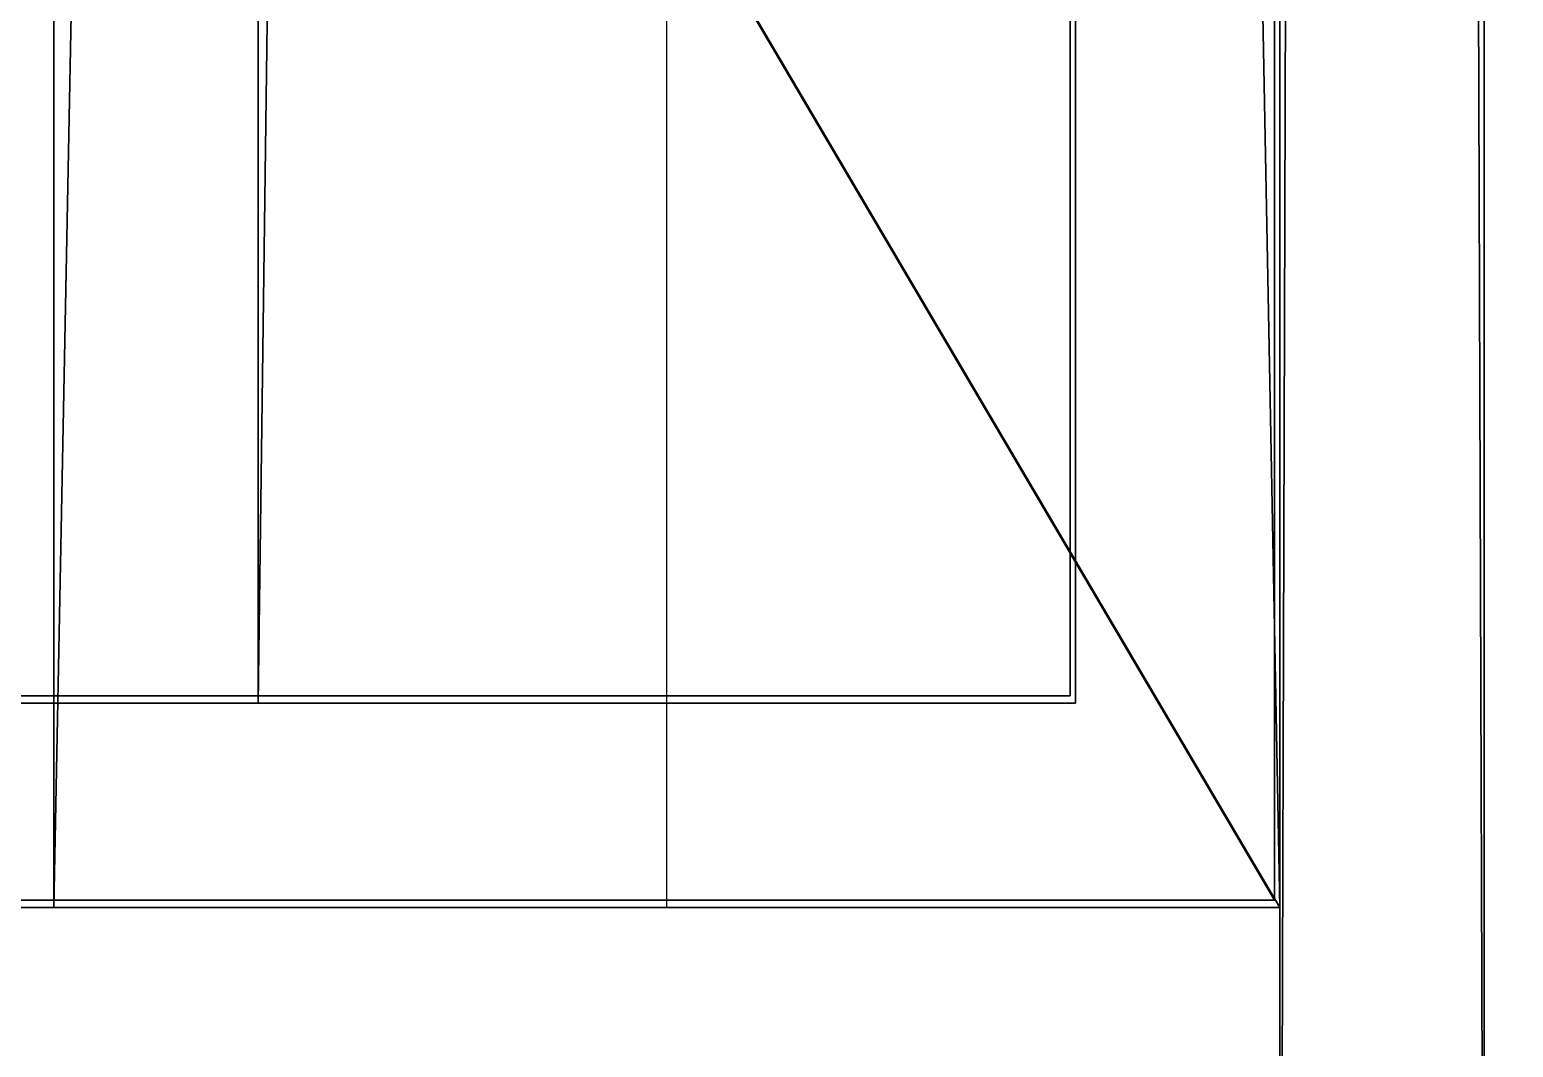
# Model space of a CAD drawing. Extents: x -93 to 34039, y -1114 to 8560.
# Drawn here: x 531.64 to 553.43, y 1956.05 to 1970.99 of the extents above; entities that cross this region are included whole.
import ezdxf

# ---------------------------------------------------------------- set-up
doc = ezdxf.new("R2010")
doc.units = 0
doc.layers.get('0').update_dxf_attribs({"color": 13, "linetype": 'CONTINUOUS'})
for name, color, linetype in [('____03_3____', 251, 'CONTINUOUS'), ('____03_3_____', 56, 'CONTINUOUS'), ('_____18________3____', 40, 'CONTINUOUS'), ('_____18________3_____', 44, 'CONTINUOUS'), ('_SYSTEM__CT_MODE', 252, 'CONTINUOUS'), ('_SYSTEM__RG_COLOR', 36, 'CONTINUOUS'), ('_SYSTEM__SKALER', 134, 'CONTINUOUS'), ('TEMP', 36, 'CONTINUOUS')]:
    doc.layers.add(name, color=color, linetype=linetype)

# ---------------------------------------------------------------- blocks, each defined once
blk = doc.blocks.new('TELO_95')
mesh = blk.add_polyface()
corners = [(568, 970), (0, 0), (0, 970), (568, 0)]
mesh.append_faces([[corners[k] for k in face] for face in [(0, 1, 2), (1, 0, 3)]], dxfattribs={"vtx0": -1})
mesh = blk.add_polyface()
corners = [(568, 0, 18), (0, 970, 18), (0, 0, 18), (568, 970, 18)]
mesh.append_faces([[corners[k] for k in face] for face in [(0, 1, 2), (1, 0, 3)]], dxfattribs={"vtx0": -1})
blk = doc.blocks.new('RAM_PANEL_95')
blk.add_blockref('TELO_95', (0, 0))
blk = doc.blocks.new('PANEL_G_34')
blk.add_blockref('RAM_PANEL_95', (0, 0))
blk = doc.blocks.new('RAM_PANEL_1')
at = {"layer": '_SYSTEM__RG_COLOR', "yscale": 2.25909090909091}
blk.add_blockref('PANEL_G_34', (8, 3, 3), dxfattribs=at)
blk = doc.blocks.new('PANEL_V')
blk.add_blockref('RAM_PANEL_1', (0, 0))
blk = doc.blocks.new('RAM_PANEL_7')
at = {"layer": '_SYSTEM__RG_COLOR', "yscale": 2.25909090909091}
blk.add_blockref('PANEL_G_34', (8, 3, 3), dxfattribs=at)
blk = doc.blocks.new('PANEL_V_1')
blk.add_blockref('RAM_PANEL_7', (0, 0))
blk = doc.blocks.new('RAM_PANEL_2')
at = {"layer": '_SYSTEM__RG_COLOR', "yscale": 2.25909090909091}
blk.add_blockref('PANEL_G_34', (8, 3, 3), dxfattribs=at)
blk = doc.blocks.new('PANEL_V_2')
blk.add_blockref('RAM_PANEL_2', (0, 0))
blk = doc.blocks.new('RAM_PANEL_3')
at = {"layer": '_SYSTEM__RG_COLOR', "yscale": 2.25909090909091}
blk.add_blockref('PANEL_G_34', (8, 3, 3), dxfattribs=at)
blk = doc.blocks.new('PANEL_V_3')
blk.add_blockref('RAM_PANEL_3', (0, 0))
blk = doc.blocks.new('V_MAR')
for p, q in [((294, 8), (0, 8)), ((0, 8), (0, -8)), ((294, -8), (294, 8)), ((294, -8), (0, -8))]:
    blk.add_line(p, q)
mesh = blk.add_polyface()
corners = [(294, -8), (0, 8), (0, -8), (294, 8)]
mesh.append_faces([[corners[k] for k in face] for face in [(0, 1, 2), (1, 0, 3)]], dxfattribs={"vtx0": -1})
blk = doc.blocks.new('N_MAR')
for p, q in [((0, 8), (294, 8)), ((0, -8), (0, 8)), ((294, 8), (294, -8)), ((0, -8), (294, -8))]:
    blk.add_line(p, q)
mesh = blk.add_polyface()
corners = [(294, 8), (0, -8), (0, 8), (294, -8)]
mesh.append_faces([[corners[k] for k in face] for face in [(0, 1, 2), (1, 0, 3)]], dxfattribs={"vtx0": -1})
blk = doc.blocks.new('_1')
at = {"color": 250}
for p, q in [((5, 0, 5), (7.003, 0, 5)), ((5, 0, -5), (5, 0, 5)), ((7.003, 0, -5), (5, 0, -5)), ((7.003, 0, 1.154), (20.152, 0, 1.154)), ((7.003, 0, 5), (7.003, 0, 1.154)), ((24.684, 0, -1.228), (7.003, 0, -1.228)), ((7.003, 0, -1.228), (7.003, 0, -5)), ((20.152, 0, 1.154), (20.152, 0, 5)), ((20.152, 0, 5), (21.943, 0, 5)), ((23.915, 0, 0.814), (24.684, 0, 0.695)), ((24.684, 0, 0.695), (24.684, 0, -1.228))]:
    blk.add_line(p, q, dxfattribs=at)
blk.add_polyline3d([(21.943, 0, 5), (22.082, 0, 3.325), (22.484, 0, 1.973), (23.32, 0, 1.073), (23.915, 0, 0.814)], dxfattribs=at)
blk = doc.blocks.new('MARKER_TEKSTUR_F')
for p, q in [((300, 16, 600), (0, 16, 600)), ((0, 16, 600), (0, 16)), ((0, 16), (300, 16)), ((100, 16, 80), (100, 16, 520)), ((200, 16, 80), (200, 16, 520)), ((300, 16), (300, 16, 600)), ((0, 0), (300, 0)), ((0, 0, 600), (0, 0)), ((300, 0, 600), (0, 0, 600)), ((100, 0, 80), (100, 0, 520)), ((200, 0, 80), (200, 0, 520)), ((300, 0), (300, 0, 600))]:
    blk.add_line(p, q)
blk = doc.blocks.new('RAMKA_PANEL_F_30')
at = {"layer": '_SYSTEM__CT_MODE', "xscale": 3.22, "yscale": 0.1875, "zscale": 1.376666666666666}
blk.add_blockref('MARKER_TEKSTUR_F', (0, 0), dxfattribs=at)
at = {"layer": '_SYSTEM__CT_MODE', "xscale": 1.016064487580898}
blk.add_blockref('_1', (0, 0, 413), dxfattribs=at)
at = {"layer": '_SYSTEM__RG_COLOR', "xscale": 3.26530612244898}
for name, p, yscale in [('V_MAR', (3, 1.5, 823), 0.1874999999999999), ('N_MAR', (3, 1.5, 3), 0.1874999999999998)]:
    blk.add_blockref(name, p, dxfattribs=dict(at, yscale=yscale))
blk = doc.blocks.new('PANEL_F_30')
blk.add_blockref('RAMKA_PANEL_F_30', (0, 0))
blk = doc.blocks.new('TELO_87')
for p, q in [((934, 550), (0, 550)), ((934, 550, 18), (0, 550, 18)), ((934, 550), (934, 550, 18)), ((934, 0), (934, 550)), ((934, 0, 18), (934, 550, 18))]:
    blk.add_line(p, q)
mesh = blk.add_polyface()
corners = [(934, 550), (0, 0), (0, 550), (934, 0)]
mesh.append_faces([[corners[k] for k in face] for face in [(0, 1, 2), (1, 0, 3)]], dxfattribs={"vtx0": -1})
mesh = blk.add_polyface()
corners = [(934, 0, 18), (0, 550, 18), (0, 0, 18), (934, 550, 18)]
mesh.append_faces([[corners[k] for k in face] for face in [(0, 1, 2), (1, 0, 3)]], dxfattribs={"vtx0": -1})
blk = doc.blocks.new('MARKWR_KROMKI')
at = {"color": 250}
blk.add_line((700, 500, 16), (700, 500), dxfattribs=at)
blk = doc.blocks.new('M_K_RIGHT')
for p, q in [((0, 515, 5), (0, 0, 5)), ((0, 0, -5), (0, 515, -5)), ((0, 0, 5), (0, 0, -5))]:
    blk.add_line(p, q)
mesh = blk.add_polyface()
corners = [(0, 515, -5), (0, 0, 5), (0, 0, -5), (0, 515, 5)]
mesh.append_faces([[corners[k] for k in face] for face in [(0, 1, 2), (1, 0, 3)]], dxfattribs={"vtx0": -1})
blk = doc.blocks.new('M_K_FRONT')
for p, q in [((0, 0, 5), (749, 0, 5)), ((749, 0, -5), (0, 0, -5)), ((749, 0, 5), (749, 0, -5))]:
    blk.add_line(p, q)
mesh = blk.add_polyface()
corners = [(749, 0, 5), (0, 0, -5), (749, 0, -5), (0, 0, 5)]
mesh.append_faces([[corners[k] for k in face] for face in [(0, 1, 2), (1, 0, 3)]], dxfattribs={"vtx0": -1})
blk = doc.blocks.new('KR_F')
at = {"color": 250}
for p, q in [((700, 0, 16), (0, 0, 16)), ((0, 0), (700, 0)), ((700, 0), (700, 0, 16))]:
    blk.add_line(p, q, dxfattribs=at)
mesh = blk.add_polyface()
corners = [(700, 0, 16), (0, 0), (700, 0), (0, 0, 16)]
mesh.append_faces([[corners[k] for k in face] for face in [(0, 1, 2), (1, 0, 3)]], dxfattribs={"vtx0": -1})
blk = doc.blocks.new('KR_P')
at = {"color": 250}
for p, q in [((0, 0), (0, 500)), ((0, 500, 16), (0, 0, 16)), ((0, 0, 16), (0, 0))]:
    blk.add_line(p, q, dxfattribs=at)
mesh = blk.add_polyface()
corners = [(0, 500), (0, 0, 16), (0, 0), (0, 500, 16)]
mesh.append_faces([[corners[k] for k in face] for face in [(0, 1, 2), (1, 0, 3)]], dxfattribs={"vtx0": -1})
blk = doc.blocks.new('KR_30')
at = {"yscale": 1.868, "zscale": 1.125}
blk.add_blockref('KR_P', (550, 0), dxfattribs=at)
at = {"xscale": 0.7857142857142857, "zscale": 1.125}
blk.add_blockref('KR_F', (0, 0), dxfattribs=at)
blk = doc.blocks.new('RAM_PANEL_87')
at = {"color": 250}
for p, q in [((550, 0), (550, 934)), ((550, 0, 18), (550, 934, 18)), ((0, 0), (550, 0)), ((0, 0, 18), (550, 0, 18)), ((550, 0), (550, 0, 18))]:
    blk.add_line(p, q, dxfattribs=at)
at = {"rotation": 270}
blk.add_blockref('TELO_87', (0, 934), dxfattribs=at)
blk.add_blockref('KR_30', (0, 0))
at = {"layer": '_SYSTEM__CT_MODE', "xscale": 1.334285714285713, "yscale": 1.099999999999999, "zscale": 1.124999999999998, "rotation": 270}
blk.add_blockref('MARKWR_KROMKI', (0, 934), dxfattribs=at)
at = {"layer": '_SYSTEM__RG_COLOR', "yscale": 1.801941747572816, "zscale": 1.2}
blk.add_blockref('M_K_RIGHT', (547, 3, 9), dxfattribs=at)
at = {"layer": '_SYSTEM__RG_COLOR', "xscale": 0.7263017356475304, "zscale": 1.199999999999999}
blk.add_blockref('M_K_FRONT', (3, 3, 9), dxfattribs=at)
blk = doc.blocks.new('PANEL_G_29')
blk.add_blockref('RAM_PANEL_87', (0, 0))
blk = doc.blocks.new('MARKER_TEKSTUR')
for p, q in [((16, 500), (0, 500)), ((16, 500, 700), (0, 500, 700)), ((0, 0), (0, 500)), ((0, 500, 700), (0, 0, 700)), ((0, 500), (0, 500, 700))]:
    blk.add_line(p, q)
blk = doc.blocks.new('N_1')
for p, q in [((0, 0), (0, 500)), ((0, 500), (8, 500))]:
    blk.add_line(p, q)
blk = doc.blocks.new('RAM_PANEL_63')
for p, q in [((0, 550), (18, 550)), ((0, 550, 830), (18, 550, 830))]:
    blk.add_line(p, q)
at = {"layer": '_SYSTEM__CT_MODE', "xscale": 1.124999999999999, "yscale": 1.100000000000079, "zscale": 1.185714285714242}
blk.add_blockref('MARKER_TEKSTUR', (0, 0), dxfattribs=at)
at = {"layer": '_SYSTEM__CT_MODE', "xscale": 1.125, "yscale": 1.1}
blk.add_blockref('N_1', (0, 0), dxfattribs=at)
blk = doc.blocks.new('PANEL_V_41')
blk.add_blockref('RAM_PANEL_63', (0, 0))
blk = doc.blocks.new('RAM_PANEL_61')
at = {"layer": '_SYSTEM__RG_COLOR', "xscale": 1.2, "yscale": 1.236363636363636}
blk.add_blockref('PANEL_G_34', (9, 3, 3), dxfattribs=at)
blk = doc.blocks.new('PANEL_V_40')
blk.add_blockref('RAM_PANEL_61', (0, 0))
blk = doc.blocks.new('RAMKA_PANEL_F_31')
at = {"layer": '_SYSTEM__CT_MODE', "xscale": 3.22, "yscale": 0.1875, "zscale": 3.493333333333335}
blk.add_blockref('MARKER_TEKSTUR_F', (0, 0), dxfattribs=at)
at = {"layer": '_SYSTEM__CT_MODE', "xscale": 1.016064487580898}
blk.add_blockref('_1', (0, 0, 1048), dxfattribs=at)
at = {"layer": '_SYSTEM__RG_COLOR', "xscale": 3.26530612244898}
for name, p, yscale in [('V_MAR', (3, 1.5, 2093), 0.1874999999999999), ('N_MAR', (3, 1.5, 3), 0.1874999999999998)]:
    blk.add_blockref(name, p, dxfattribs=dict(at, yscale=yscale))
blk = doc.blocks.new('PANEL_F_31')
blk.add_blockref('RAMKA_PANEL_F_31', (0, 0))
blk = doc.blocks.new('RAM_PANEL_67')
for p, q in [((0, 550), (18, 550)), ((0, 550, 2100), (18, 550, 2100))]:
    blk.add_line(p, q)
at = {"layer": '_SYSTEM__CT_MODE', "xscale": 1.124999999999999, "yscale": 1.100000000000078, "zscale": 2.99999999999989}
blk.add_blockref('MARKER_TEKSTUR', (0, 0), dxfattribs=at)
at = {"layer": '_SYSTEM__CT_MODE', "xscale": 1.125, "yscale": 1.1}
blk.add_blockref('N_1', (0, 0), dxfattribs=at)
blk = doc.blocks.new('PANEL_V_43')
blk.add_blockref('RAM_PANEL_67', (0, 0))
blk = doc.blocks.new('TELO_65')
for p, q in [((934, 550), (0, 550)), ((934, 550, 18), (0, 550, 18)), ((934, 550), (934, 550, 18)), ((934, 0), (934, 550)), ((934, 0, 18), (934, 550, 18))]:
    blk.add_line(p, q)
mesh = blk.add_polyface()
corners = [(934, 550), (0, 0), (0, 550), (934, 0)]
mesh.append_faces([[corners[k] for k in face] for face in [(0, 1, 2), (1, 0, 3)]], dxfattribs={"vtx0": -1})
mesh = blk.add_polyface()
corners = [(934, 0, 18), (0, 550, 18), (0, 0, 18), (934, 550, 18)]
mesh.append_faces([[corners[k] for k in face] for face in [(0, 1, 2), (1, 0, 3)]], dxfattribs={"vtx0": -1})
blk = doc.blocks.new('KR_21')
at = {"yscale": 1.868, "zscale": 1.125}
blk.add_blockref('KR_P', (550, 0), dxfattribs=at)
at = {"xscale": 0.7857142857142857, "zscale": 1.125}
blk.add_blockref('KR_F', (0, 0), dxfattribs=at)
blk = doc.blocks.new('RAM_PANEL_65')
at = {"color": 250}
for p, q in [((550, 0), (550, 934)), ((550, 0, 18), (550, 934, 18)), ((0, 0), (550, 0)), ((0, 0, 18), (550, 0, 18)), ((550, 0), (550, 0, 18))]:
    blk.add_line(p, q, dxfattribs=at)
at = {"rotation": 270}
blk.add_blockref('TELO_65', (0, 934), dxfattribs=at)
blk.add_blockref('KR_21', (0, 0))
at = {"layer": '_SYSTEM__CT_MODE', "xscale": 1.334285714285713, "yscale": 1.099999999999999, "zscale": 1.124999999999998, "rotation": 270}
blk.add_blockref('MARKWR_KROMKI', (0, 934), dxfattribs=at)
at = {"layer": '_SYSTEM__RG_COLOR', "yscale": 1.801941747572816, "zscale": 1.2}
blk.add_blockref('M_K_RIGHT', (547, 3, 9), dxfattribs=at)
at = {"layer": '_SYSTEM__RG_COLOR', "xscale": 0.7263017356475304, "zscale": 1.199999999999999}
blk.add_blockref('M_K_FRONT', (3, 3, 9), dxfattribs=at)
blk = doc.blocks.new('PANEL_G_20')
blk.add_blockref('RAM_PANEL_65', (0, 0))
blk = doc.blocks.new('TELO_60')
for p, q in [((934, 550), (0, 550)), ((934, 550, 18), (0, 550, 18)), ((934, 550), (934, 550, 18)), ((934, 0), (934, 550)), ((934, 0, 18), (934, 550, 18))]:
    blk.add_line(p, q)
mesh = blk.add_polyface()
corners = [(934, 550), (0, 0), (0, 550), (934, 0)]
mesh.append_faces([[corners[k] for k in face] for face in [(0, 1, 2), (1, 0, 3)]], dxfattribs={"vtx0": -1})
mesh = blk.add_polyface()
corners = [(934, 0, 18), (0, 550, 18), (0, 0, 18), (934, 550, 18)]
mesh.append_faces([[corners[k] for k in face] for face in [(0, 1, 2), (1, 0, 3)]], dxfattribs={"vtx0": -1})
blk = doc.blocks.new('KR_18')
at = {"yscale": 1.868, "zscale": 1.125}
blk.add_blockref('KR_P', (550, 0), dxfattribs=at)
at = {"xscale": 0.7857142857142857, "zscale": 1.125}
blk.add_blockref('KR_F', (0, 0), dxfattribs=at)
blk = doc.blocks.new('RAM_PANEL_60')
at = {"color": 250}
for p, q in [((550, 0), (550, 934)), ((550, 0, 18), (550, 934, 18)), ((0, 0), (550, 0)), ((0, 0, 18), (550, 0, 18)), ((550, 0), (550, 0, 18))]:
    blk.add_line(p, q, dxfattribs=at)
at = {"rotation": 270}
blk.add_blockref('TELO_60', (0, 934), dxfattribs=at)
blk.add_blockref('KR_18', (0, 0))
at = {"layer": '_SYSTEM__CT_MODE', "xscale": 1.334285714285713, "yscale": 1.099999999999999, "zscale": 1.124999999999998, "rotation": 270}
blk.add_blockref('MARKWR_KROMKI', (0, 934), dxfattribs=at)
at = {"layer": '_SYSTEM__RG_COLOR', "yscale": 1.801941747572816, "zscale": 1.2}
blk.add_blockref('M_K_RIGHT', (547, 3, 9), dxfattribs=at)
at = {"layer": '_SYSTEM__RG_COLOR', "xscale": 0.7263017356475304, "zscale": 1.199999999999999}
blk.add_blockref('M_K_FRONT', (3, 3, 9), dxfattribs=at)
blk = doc.blocks.new('PANEL_G_18')
blk.add_blockref('RAM_PANEL_60', (0, 0))
blk = doc.blocks.new('TELO_69')
for p, q in [((934, 550), (0, 550)), ((934, 550, 18), (0, 550, 18)), ((934, 550), (934, 550, 18)), ((934, 0), (934, 550)), ((934, 0, 18), (934, 550, 18))]:
    blk.add_line(p, q)
mesh = blk.add_polyface()
corners = [(934, 550), (0, 0), (0, 550), (934, 0)]
mesh.append_faces([[corners[k] for k in face] for face in [(0, 1, 2), (1, 0, 3)]], dxfattribs={"vtx0": -1})
mesh = blk.add_polyface()
corners = [(934, 0, 18), (0, 550, 18), (0, 0, 18), (934, 550, 18)]
mesh.append_faces([[corners[k] for k in face] for face in [(0, 1, 2), (1, 0, 3)]], dxfattribs={"vtx0": -1})
blk = doc.blocks.new('KR_23')
at = {"yscale": 1.868, "zscale": 1.125}
blk.add_blockref('KR_P', (550, 0), dxfattribs=at)
at = {"xscale": 0.7857142857142857, "zscale": 1.125}
blk.add_blockref('KR_F', (0, 0), dxfattribs=at)
blk = doc.blocks.new('RAM_PANEL_69')
at = {"color": 250}
for p, q in [((550, 0), (550, 934)), ((550, 0, 18), (550, 934, 18)), ((0, 0), (550, 0)), ((0, 0, 18), (550, 0, 18)), ((550, 0), (550, 0, 18))]:
    blk.add_line(p, q, dxfattribs=at)
at = {"rotation": 270}
blk.add_blockref('TELO_69', (0, 934), dxfattribs=at)
blk.add_blockref('KR_23', (0, 0))
at = {"layer": '_SYSTEM__CT_MODE', "xscale": 1.334285714285713, "yscale": 1.099999999999999, "zscale": 1.124999999999998, "rotation": 270}
blk.add_blockref('MARKWR_KROMKI', (0, 934), dxfattribs=at)
at = {"layer": '_SYSTEM__RG_COLOR', "yscale": 1.801941747572816, "zscale": 1.2}
blk.add_blockref('M_K_RIGHT', (547, 3, 9), dxfattribs=at)
at = {"layer": '_SYSTEM__RG_COLOR', "xscale": 0.7263017356475304, "zscale": 1.199999999999999}
blk.add_blockref('M_K_FRONT', (3, 3, 9), dxfattribs=at)
blk = doc.blocks.new('PANEL_G_22')
blk.add_blockref('RAM_PANEL_69', (0, 0))
blk = doc.blocks.new('TELO_62')
for p, q in [((934, 550), (0, 550)), ((934, 550, 18), (0, 550, 18)), ((934, 550), (934, 550, 18)), ((934, 0), (934, 550)), ((934, 0, 18), (934, 550, 18))]:
    blk.add_line(p, q)
mesh = blk.add_polyface()
corners = [(934, 550), (0, 0), (0, 550), (934, 0)]
mesh.append_faces([[corners[k] for k in face] for face in [(0, 1, 2), (1, 0, 3)]], dxfattribs={"vtx0": -1})
mesh = blk.add_polyface()
corners = [(934, 0, 18), (0, 550, 18), (0, 0, 18), (934, 550, 18)]
mesh.append_faces([[corners[k] for k in face] for face in [(0, 1, 2), (1, 0, 3)]], dxfattribs={"vtx0": -1})
blk = doc.blocks.new('KR_19')
at = {"yscale": 1.868, "zscale": 1.125}
blk.add_blockref('KR_P', (550, 0), dxfattribs=at)
at = {"xscale": 0.7857142857142857, "zscale": 1.125}
blk.add_blockref('KR_F', (0, 0), dxfattribs=at)
blk = doc.blocks.new('RAM_PANEL_62')
at = {"color": 250}
for p, q in [((550, 0), (550, 934)), ((550, 0, 18), (550, 934, 18)), ((0, 0), (550, 0)), ((0, 0, 18), (550, 0, 18)), ((550, 0), (550, 0, 18))]:
    blk.add_line(p, q, dxfattribs=at)
at = {"rotation": 270}
blk.add_blockref('TELO_62', (0, 934), dxfattribs=at)
blk.add_blockref('KR_19', (0, 0))
at = {"layer": '_SYSTEM__CT_MODE', "xscale": 1.334285714285713, "yscale": 1.099999999999999, "zscale": 1.124999999999998, "rotation": 270}
blk.add_blockref('MARKWR_KROMKI', (0, 934), dxfattribs=at)
at = {"layer": '_SYSTEM__RG_COLOR', "yscale": 1.801941747572816, "zscale": 1.2}
blk.add_blockref('M_K_RIGHT', (547, 3, 9), dxfattribs=at)
at = {"layer": '_SYSTEM__RG_COLOR', "xscale": 0.7263017356475304, "zscale": 1.199999999999999}
blk.add_blockref('M_K_FRONT', (3, 3, 9), dxfattribs=at)
blk = doc.blocks.new('PANEL_G_19')
blk.add_blockref('RAM_PANEL_62', (0, 0))
blk = doc.blocks.new('TELO_59')
for p, q in [((934, 550), (0, 550)), ((934, 550, 18), (0, 550, 18)), ((934, 550), (934, 550, 18)), ((934, 0), (934, 550)), ((934, 0, 18), (934, 550, 18))]:
    blk.add_line(p, q)
mesh = blk.add_polyface()
corners = [(934, 550), (0, 0), (0, 550), (934, 0)]
mesh.append_faces([[corners[k] for k in face] for face in [(0, 1, 2), (1, 0, 3)]], dxfattribs={"vtx0": -1})
mesh = blk.add_polyface()
corners = [(934, 0, 18), (0, 550, 18), (0, 0, 18), (934, 550, 18)]
mesh.append_faces([[corners[k] for k in face] for face in [(0, 1, 2), (1, 0, 3)]], dxfattribs={"vtx0": -1})
blk = doc.blocks.new('KR_17')
at = {"yscale": 1.868, "zscale": 1.125}
blk.add_blockref('KR_P', (550, 0), dxfattribs=at)
at = {"xscale": 0.7857142857142857, "zscale": 1.125}
blk.add_blockref('KR_F', (0, 0), dxfattribs=at)
blk = doc.blocks.new('RAM_PANEL_59')
at = {"color": 250}
for p, q in [((550, 0), (550, 934)), ((550, 0, 18), (550, 934, 18)), ((0, 0), (550, 0)), ((0, 0, 18), (550, 0, 18)), ((550, 0), (550, 0, 18))]:
    blk.add_line(p, q, dxfattribs=at)
at = {"rotation": 270}
blk.add_blockref('TELO_59', (0, 934), dxfattribs=at)
blk.add_blockref('KR_17', (0, 0))
at = {"layer": '_SYSTEM__CT_MODE', "xscale": 1.334285714285713, "yscale": 1.099999999999999, "zscale": 1.124999999999998, "rotation": 270}
blk.add_blockref('MARKWR_KROMKI', (0, 934), dxfattribs=at)
at = {"layer": '_SYSTEM__RG_COLOR', "yscale": 1.801941747572816, "zscale": 1.2}
blk.add_blockref('M_K_RIGHT', (547, 3, 9), dxfattribs=at)
at = {"layer": '_SYSTEM__RG_COLOR', "xscale": 0.7263017356475304, "zscale": 1.199999999999999}
blk.add_blockref('M_K_FRONT', (3, 3, 9), dxfattribs=at)
blk = doc.blocks.new('PANEL_G_17')
blk.add_blockref('RAM_PANEL_59', (0, 0))
blk = doc.blocks.new('L_MAR')
for p, q in [((0, 8), (0, -8)), ((0, 8, 594), (0, -8, 594)), ((0, 8, 594), (0, 8)), ((0, -8, 594), (0, -8))]:
    blk.add_line(p, q)
mesh = blk.add_polyface()
corners = [(0, 8, 594), (0, -8), (0, -8, 594), (0, 8)]
mesh.append_faces([[corners[k] for k in face] for face in [(0, 1, 2), (1, 0, 3)]], dxfattribs={"vtx0": -1})
blk = doc.blocks.new('P_MAR')
for p, q in [((0, 8), (0, 8, 594)), ((0, -8), (0, 8)), ((0, -8, 594), (0, 8, 594)), ((0, -8), (0, -8, 594))]:
    blk.add_line(p, q)
mesh = blk.add_polyface()
corners = [(0, -8), (0, 8, 594), (0, -8, 594), (0, 8)]
mesh.append_faces([[corners[k] for k in face] for face in [(0, 1, 2), (1, 0, 3)]], dxfattribs={"vtx0": -1})
blk = doc.blocks.new('_2')
at = {"color": 250}
for p, q in [((-21.093, 0, -4.633), (-23.857, 0, -4.633)), ((-21.093, 0, -4.534), (-21.093, 0, -4.633)), ((-5.08, 0, -5), (-7.83, 0, -5)), ((-7.33, 0, -2.946), (-7.33, 0, 5)), ((-7.33, 0, 5), (-5.08, 0, 5)), ((-5.08, 0, 5), (-5.08, 0, -5))]:
    blk.add_line(p, q, dxfattribs=at)
for points in [[(-23.857, 0, -4.633), (-24.699, 0, -2.753), (-24.985, 0, -1.596), (-25.08, 0, -0.476), (-24.989, 0, 0.598), (-24.717, 0, 1.55), (-24.262, 0, 2.379), (-23.626, 0, 3.085), (-22.835, 0, 3.65), (-21.914, 0, 4.053), (-20.864, 0, 4.294), (-19.686, 0, 4.375), (-17.6, 0, 4.162), (-15.765, 0, 3.532), (-14.159, 0, 2.624), (-12.409, 0, 1.359), (-9.732, 0, -0.833), (-7.33, 0, -2.946)], [(-7.83, 0, -5), (-10.199, 0, -2.912), (-12.554, 0, -0.962), (-14.75, 0, 0.642), (-16.442, 0, 1.647), (-17.941, 0, 2.175), (-19.554, 0, 2.351), (-20.914, 0, 2.161), (-21.942, 0, 1.592), (-22.589, 0, 0.683), (-22.804, 0, -0.526), (-22.699, 0, -1.466), (-22.383, 0, -2.48), (-21.85, 0, -3.519), (-21.093, 0, -4.534)]]:
    blk.add_polyline3d(points, dxfattribs=at)
blk = doc.blocks.new('_3')
at = {"color": 250}
for p, q in [((-2.402, 0, -8.86), (-2.691, 0, -9.514)), ((-2.661, 0, -12.951), (-2.351, 0, -13.555)), ((-2.557, 0, -19.323), (-2.615, 0, -20.062)), ((-2.615, 0, -20.062), (-2.556, 0, -20.715)), ((-2.384, 0, -18.677), (-2.557, 0, -19.323)), ((-1.993, 0, -8.263), (-2.402, 0, -8.86)), ((-2.096, 0, -18.127), (-2.384, 0, -18.677)), ((-2.351, 0, -13.555), (-1.942, 0, -14.014)), ((-1.942, 0, -14.014), (-1.435, 0, -14.351)), ((-1.687, 0, -16.039), (-1.687, 0, -15.858)), ((1.493, 0, -14.711), (1.493, 0, -16.851)), ((4.46, 0, -21.055), (4.562, 0, -21.055)), ((4.562, 0, -21.055), (4.562, 0, -23.75)), ((5, 0, -8.869), (4.847, 0, -8.869)), ((5, 0, -6.174), (5, 0, -8.869))]:
    blk.add_line(p, q, dxfattribs=at)
for points in [[(-1.687, 0, -15.858), (-2.808, 0, -15.426), (-3.879, 0, -14.608), (-4.325, 0, -13.982), (-4.684, 0, -13.215), (-4.921, 0, -12.254), (-5, 0, -11.049), (-4.906, 0, -9.788), (-4.623, 0, -8.637), (-4.169, 0, -7.612), (-3.563, 0, -6.729), (-2.731, 0, -5.944), (-1.764, 0, -5.394), (-0.679, 0, -5.07), (0, 0, -5.008)], [(4.562, 0, -23.75), (2.63, 0, -24.582), (1.441, 0, -24.867), (0.291, 0, -24.962), (-1.667, 0, -24.704), (-2.472, 0, -24.369), (-3.196, 0, -23.879), (-3.84, 0, -23.196), (-4.307, 0, -22.383), (-4.59, 0, -21.432), (-4.684, 0, -20.333), (-4.461, 0, -18.835), (-3.792, 0, -17.541), (-2.82, 0, -16.569), (-1.687, 0, -16.039)], [(-2.691, 0, -9.514), (-2.863, 0, -10.288), (-2.92, 0, -11.242), (-2.856, 0, -12.185), (-2.661, 0, -12.951)], [(-2.556, 0, -20.715), (-2.38, 0, -21.281), (-1.728, 0, -22.138), (-0.79, 0, -22.602), (0.341, 0, -22.731), (1.34, 0, -22.622), (2.401, 0, -22.293), (3.461, 0, -21.764), (4.46, 0, -21.055)], [(1.493, 0, -16.851), (0.78, 0, -16.851), (-0.613, 0, -17.056), (-1.692, 0, -17.67), (-2.096, 0, -18.127)], [(4.847, 0, -8.869), (3.904, 0, -8.208), (2.808, 0, -7.67), (1.656, 0, -7.312), (0.545, 0, -7.193), (-0.821, 0, -7.464), (-1.476, 0, -7.799), (-1.993, 0, -8.263)], [(-1.435, 0, -14.351), (-0.831, 0, -14.562), (0.576, 0, -14.711), (1.493, 0, -14.711)], [(0, 0, -5.008), (0.505, 0, -4.962), (1.758, 0, -5.057), (2.992, 0, -5.343), (5, 0, -6.174)]]:
    blk.add_polyline3d(points, dxfattribs=at)
blk = doc.blocks.new('_4')
at = {"color": 250}
for p, q in [((1.017, 0.1, 22.117), (-3.193, 0, 12.948)), ((-3.193, 0, 12.948), (0.997, 0.09, 12.944)), ((0.997, 0.09, 12.944), (1.017, 0.1, 22.117)), ((-5, 0, 10.902), (-5, 0, 12.948)), ((1.017, 0, 10.902), (-5, 0, 10.902)), ((-5, 0, 12.948), (0.693, 0, 25.086)), ((0.693, 0, 25.086), (2.532, 0, 25.086)), ((1.017, 0, 5.086), (1.017, 0, 10.902)), ((2.532, 0, 5.086), (1.017, 0, 5.086)), ((5, 0, 10.902), (2.532, 0, 10.902)), ((2.532, 0, 25.086), (2.532, 0, 12.948)), ((2.532, 0, 10.902), (2.532, 0, 5.086)), ((2.532, 0, 12.948), (5, 0, 12.948)), ((5, 0, 12.948), (5, 0, 10.902))]:
    blk.add_line(p, q, dxfattribs=at)
blk = doc.blocks.new('L')
for p, q in [((0, 16), (0, 8)), ((0, 8, 600), (0, 16, 600)), ((0, 16), (0, 16, 600)), ((0, 0, 600), (0, 8, 600)), ((0, 8), (0, 8, 600)), ((0, 8), (0, 0)), ((0, 0), (0, 0, 600))]:
    blk.add_line(p, q)
blk = doc.blocks.new('SKALER_4')
for p, q in [((0, 0), (1, 0)), ((0, 0, 1), (0, 0)), ((1, 0, 1), (0, 0, 1)), ((1, 0), (1, 0, 1))]:
    blk.add_line(p, q)
blk = doc.blocks.new('TELO_F_33')
for p, q in [((0, 18), (934, 18)), ((934, 18, 110), (0, 18, 110)), ((0, 18, 110), (0, 18)), ((0, 18, 110), (0, 0, 110)), ((0, 0), (0, 18)), ((934, 18), (934, 18, 110)), ((934, 18, 110), (934, 0, 110)), ((934, 18), (934, 0)), ((934, 0, 110), (0, 0, 110)), ((0, 0), (934, 0)), ((0, 0, 110), (0, 0)), ((934, 0), (934, 0, 110))]:
    blk.add_line(p, q)
at = {"layer": '_SYSTEM__SKALER', "xscale": 3.113333333333331, "zscale": 0.1833333333333332}
blk.add_blockref('SKALER_4', (0, 0), dxfattribs=at)
mesh = blk.add_polyface()
corners = [(0, 18, 110), (934, 18), (0, 18), (934, 18, 110)]
mesh.append_faces([[corners[k] for k in face] for face in [(0, 1, 2), (1, 0, 3)]], dxfattribs={"vtx0": -1})
mesh = blk.add_polyface()
corners = [(934, 0, 110), (0, 18, 110), (0, 0, 110), (934, 18, 110)]
mesh.append_faces([[corners[k] for k in face] for face in [(0, 1, 2), (1, 0, 3)]], dxfattribs={"vtx0": -1})
mesh = blk.add_polyface()
corners = [(0, 18, 110), (0, 0), (0, 0, 110), (0, 18)]
mesh.append_faces([[corners[k] for k in face] for face in [(0, 1, 2), (1, 0, 3)]], dxfattribs={"vtx0": -1})
mesh = blk.add_polyface()
corners = [(934, 18), (0, 0), (0, 18), (934, 0)]
mesh.append_faces([[corners[k] for k in face] for face in [(0, 1, 2), (1, 0, 3)]], dxfattribs={"vtx0": -1})
mesh = blk.add_polyface()
corners = [(934, 18), (934, 0, 110), (934, 0), (934, 18, 110)]
mesh.append_faces([[corners[k] for k in face] for face in [(0, 1, 2), (1, 0, 3)]], dxfattribs={"vtx0": -1})
mesh = blk.add_polyface()
corners = [(934, 0), (0, 0, 110), (0, 0), (934, 0, 110)]
mesh.append_faces([[corners[k] for k in face] for face in [(0, 1, 2), (1, 0, 3)]], dxfattribs={"vtx0": -1})
blk = doc.blocks.new('RAMKA_PANEL_F_32')
for p, q in [((0, 0), (0, 18)), ((0, 0, 934), (0, 18, 934)), ((110, 0, 934), (110, 18, 934)), ((110, 0), (110, 18))]:
    blk.add_line(p, q)
at = {"extrusion": (1, 0, 6.12323e-17), "rotation": 270}
blk.add_blockref('TELO_F_33', (0, 934), dxfattribs=at)
at = {"layer": '_SYSTEM__CT_MODE', "yscale": 1.125, "zscale": 1.556666666666667}
blk.add_blockref('L', (0, 0), dxfattribs=at)
at = {"layer": '_SYSTEM__CT_MODE', "xscale": 0.3666666666666667, "yscale": 1.125, "zscale": 1.556666666666666}
blk.add_blockref('MARKER_TEKSTUR_F', (0, 0), dxfattribs=at)
at = {"layer": '_SYSTEM__CT_MODE', "xscale": 1.016064487580898}
blk.add_blockref('_1', (0, 0, 467), dxfattribs=at)
at = {"layer": '_SYSTEM__CT_MODE', "yscale": 0.001, "rotation": 360}
blk.add_blockref('_4', (55, 0), dxfattribs=at)
at = {"layer": '_SYSTEM__CT_MODE'}
for name, p in [('_3', (55, 0, 934)), ('_2', (110, 0, 467))]:
    blk.add_blockref(name, p, dxfattribs=at)
at = {"layer": '_SYSTEM__RG_COLOR', "xscale": 0.3537414965986396}
for name, p, yscale in [('V_MAR', (3, 9, 931), 0.7500000000000001), ('N_MAR', (3, 9, 3), 0.7499999999999996)]:
    blk.add_blockref(name, p, dxfattribs=dict(at, yscale=yscale))
at = {"layer": '_SYSTEM__RG_COLOR', "color": 1, "yscale": 0.75, "zscale": 1.562289562289563}
blk.add_blockref('L_MAR', (3, 9, 3), dxfattribs=at)
at = {"layer": '_SYSTEM__RG_COLOR', "yscale": 0.7499999999999997, "zscale": 1.562289562289563}
blk.add_blockref('P_MAR', (107, 9, 3), dxfattribs=at)
blk = doc.blocks.new('PANEL_F_32')
blk.add_blockref('RAMKA_PANEL_F_32', (0, 0))
blk = doc.blocks.new('TELO_88')
for p, q in [((934, 550), (0, 550)), ((934, 550, 18), (0, 550, 18)), ((934, 550), (934, 550, 18)), ((934, 0), (934, 550)), ((934, 0, 18), (934, 550, 18))]:
    blk.add_line(p, q)
mesh = blk.add_polyface()
corners = [(934, 550), (0, 0), (0, 550), (934, 0)]
mesh.append_faces([[corners[k] for k in face] for face in [(0, 1, 2), (1, 0, 3)]], dxfattribs={"vtx0": -1})
mesh = blk.add_polyface()
corners = [(934, 0, 18), (0, 550, 18), (0, 0, 18), (934, 550, 18)]
mesh.append_faces([[corners[k] for k in face] for face in [(0, 1, 2), (1, 0, 3)]], dxfattribs={"vtx0": -1})
blk = doc.blocks.new('KR_31')
at = {"yscale": 1.868, "zscale": 1.125}
blk.add_blockref('KR_P', (550, 0), dxfattribs=at)
at = {"xscale": 0.7857142857142857, "zscale": 1.125}
blk.add_blockref('KR_F', (0, 0), dxfattribs=at)
blk = doc.blocks.new('RAM_PANEL_88')
at = {"color": 250}
for p, q in [((550, 0), (550, 934)), ((550, 0, 18), (550, 934, 18)), ((0, 0), (550, 0)), ((0, 0, 18), (550, 0, 18)), ((550, 0), (550, 0, 18))]:
    blk.add_line(p, q, dxfattribs=at)
at = {"rotation": 270}
blk.add_blockref('TELO_88', (0, 934), dxfattribs=at)
blk.add_blockref('KR_31', (0, 0))
at = {"layer": '_SYSTEM__CT_MODE', "xscale": 1.334285714285713, "yscale": 1.099999999999999, "zscale": 1.124999999999998, "rotation": 270}
blk.add_blockref('MARKWR_KROMKI', (0, 934), dxfattribs=at)
at = {"layer": '_SYSTEM__RG_COLOR', "yscale": 1.801941747572816, "zscale": 1.2}
blk.add_blockref('M_K_RIGHT', (547, 3, 9), dxfattribs=at)
at = {"layer": '_SYSTEM__RG_COLOR', "xscale": 0.7263017356475304, "zscale": 1.199999999999999}
blk.add_blockref('M_K_FRONT', (3, 3, 9), dxfattribs=at)
blk = doc.blocks.new('PANEL_G_30')
blk.add_blockref('RAM_PANEL_88', (0, 0))
blk = doc.blocks.new('TELO_66')
for p, q in [((934, 550), (0, 550)), ((934, 550, 18), (0, 550, 18)), ((934, 550), (934, 550, 18)), ((934, 0), (934, 550)), ((934, 0, 18), (934, 550, 18))]:
    blk.add_line(p, q)
mesh = blk.add_polyface()
corners = [(934, 550), (0, 0), (0, 550), (934, 0)]
mesh.append_faces([[corners[k] for k in face] for face in [(0, 1, 2), (1, 0, 3)]], dxfattribs={"vtx0": -1})
mesh = blk.add_polyface()
corners = [(934, 0, 18), (0, 550, 18), (0, 0, 18), (934, 550, 18)]
mesh.append_faces([[corners[k] for k in face] for face in [(0, 1, 2), (1, 0, 3)]], dxfattribs={"vtx0": -1})
blk = doc.blocks.new('KR_22')
at = {"yscale": 1.868, "zscale": 1.125}
blk.add_blockref('KR_P', (550, 0), dxfattribs=at)
at = {"xscale": 0.7857142857142857, "zscale": 1.125}
blk.add_blockref('KR_F', (0, 0), dxfattribs=at)
blk = doc.blocks.new('RAM_PANEL_66')
at = {"color": 250}
for p, q in [((550, 0), (550, 934)), ((550, 0, 18), (550, 934, 18)), ((0, 0), (550, 0)), ((0, 0, 18), (550, 0, 18)), ((550, 0), (550, 0, 18))]:
    blk.add_line(p, q, dxfattribs=at)
at = {"rotation": 270}
blk.add_blockref('TELO_66', (0, 934), dxfattribs=at)
blk.add_blockref('KR_22', (0, 0))
at = {"layer": '_SYSTEM__CT_MODE', "xscale": 1.334285714285713, "yscale": 1.099999999999999, "zscale": 1.124999999999998, "rotation": 270}
blk.add_blockref('MARKWR_KROMKI', (0, 934), dxfattribs=at)
at = {"layer": '_SYSTEM__RG_COLOR', "yscale": 1.801941747572816, "zscale": 1.2}
blk.add_blockref('M_K_RIGHT', (547, 3, 9), dxfattribs=at)
at = {"layer": '_SYSTEM__RG_COLOR', "xscale": 0.7263017356475304, "zscale": 1.199999999999999}
blk.add_blockref('M_K_FRONT', (3, 3, 9), dxfattribs=at)
blk = doc.blocks.new('PANEL_G_21')
blk.add_blockref('RAM_PANEL_66', (0, 0))
blk = doc.blocks.new('TELO_89')
for p, q in [((934, 550), (0, 550)), ((934, 550, 18), (0, 550, 18)), ((934, 550), (934, 550, 18)), ((934, 0), (934, 550)), ((934, 0, 18), (934, 550, 18))]:
    blk.add_line(p, q)
mesh = blk.add_polyface()
corners = [(934, 550), (0, 0), (0, 550), (934, 0)]
mesh.append_faces([[corners[k] for k in face] for face in [(0, 1, 2), (1, 0, 3)]], dxfattribs={"vtx0": -1})
mesh = blk.add_polyface()
corners = [(934, 0, 18), (0, 550, 18), (0, 0, 18), (934, 550, 18)]
mesh.append_faces([[corners[k] for k in face] for face in [(0, 1, 2), (1, 0, 3)]], dxfattribs={"vtx0": -1})
blk = doc.blocks.new('KR_32')
at = {"yscale": 1.868, "zscale": 1.125}
blk.add_blockref('KR_P', (550, 0), dxfattribs=at)
at = {"xscale": 0.7857142857142857, "zscale": 1.125}
blk.add_blockref('KR_F', (0, 0), dxfattribs=at)
blk = doc.blocks.new('RAM_PANEL_89')
at = {"color": 250}
for p, q in [((550, 0), (550, 934)), ((550, 0, 18), (550, 934, 18)), ((0, 0), (550, 0)), ((0, 0, 18), (550, 0, 18)), ((550, 0), (550, 0, 18))]:
    blk.add_line(p, q, dxfattribs=at)
at = {"rotation": 270}
blk.add_blockref('TELO_89', (0, 934), dxfattribs=at)
blk.add_blockref('KR_32', (0, 0))
at = {"layer": '_SYSTEM__CT_MODE', "xscale": 1.334285714285713, "yscale": 1.099999999999999, "zscale": 1.124999999999998, "rotation": 270}
blk.add_blockref('MARKWR_KROMKI', (0, 934), dxfattribs=at)
at = {"layer": '_SYSTEM__RG_COLOR', "yscale": 1.801941747572816, "zscale": 1.2}
blk.add_blockref('M_K_RIGHT', (547, 3, 9), dxfattribs=at)
at = {"layer": '_SYSTEM__RG_COLOR', "xscale": 0.7263017356475304, "zscale": 1.199999999999999}
blk.add_blockref('M_K_FRONT', (3, 3, 9), dxfattribs=at)
blk = doc.blocks.new('PANEL_G_31')
blk.add_blockref('RAM_PANEL_89', (0, 0))
blk = doc.blocks.new('RAM_PANEL_92')
at = {"layer": '_SYSTEM__RG_COLOR', "xscale": 1.2, "yscale": 1.236363636363636}
blk.add_blockref('PANEL_G_34', (9, 3, 3), dxfattribs=at)
blk = doc.blocks.new('PANEL_V_56')
blk.add_blockref('RAM_PANEL_92', (0, 0))
blk = doc.blocks.new('RAM_PANEL_93')
at = {"layer": '_SYSTEM__RG_COLOR', "xscale": 1.2, "yscale": 1.236363636363636}
blk.add_blockref('PANEL_G_34', (9, 3, 3), dxfattribs=at)
blk = doc.blocks.new('PANEL_V_57')
blk.add_blockref('RAM_PANEL_93', (0, 0))
blk = doc.blocks.new('RAM_PANEL_94')
at = {"layer": '_SYSTEM__RG_COLOR', "xscale": 1.2, "yscale": 1.236363636363636}
blk.add_blockref('PANEL_G_34', (9, 3, 3), dxfattribs=at)
blk = doc.blocks.new('PANEL_V_58')
blk.add_blockref('RAM_PANEL_94', (0, 0))
blk = doc.blocks.new('RAM_PANEL_83')
at = {"layer": '_SYSTEM__RG_COLOR', "xscale": 1.2, "yscale": 1.236363636363636}
blk.add_blockref('PANEL_G_34', (9, 3, 3), dxfattribs=at)
blk = doc.blocks.new('PANEL_V_55')
blk.add_blockref('RAM_PANEL_83', (0, 0))
blk = doc.blocks.new('TELO_84')
for p, q in [((934, 550), (0, 550)), ((934, 550, 18), (0, 550, 18)), ((934, 550), (934, 550, 18)), ((934, 0), (934, 550)), ((934, 0, 18), (934, 550, 18))]:
    blk.add_line(p, q)
mesh = blk.add_polyface()
corners = [(934, 550), (0, 0), (0, 550), (934, 0)]
mesh.append_faces([[corners[k] for k in face] for face in [(0, 1, 2), (1, 0, 3)]], dxfattribs={"vtx0": -1})
mesh = blk.add_polyface()
corners = [(934, 0, 18), (0, 550, 18), (0, 0, 18), (934, 550, 18)]
mesh.append_faces([[corners[k] for k in face] for face in [(0, 1, 2), (1, 0, 3)]], dxfattribs={"vtx0": -1})
blk = doc.blocks.new('KR_27')
at = {"yscale": 1.868, "zscale": 1.125}
blk.add_blockref('KR_P', (550, 0), dxfattribs=at)
at = {"xscale": 0.7857142857142857, "zscale": 1.125}
blk.add_blockref('KR_F', (0, 0), dxfattribs=at)
blk = doc.blocks.new('RAM_PANEL_84')
at = {"color": 250}
for p, q in [((550, 0), (550, 934)), ((550, 0, 18), (550, 934, 18)), ((0, 0), (550, 0)), ((0, 0, 18), (550, 0, 18)), ((550, 0), (550, 0, 18))]:
    blk.add_line(p, q, dxfattribs=at)
at = {"rotation": 270}
blk.add_blockref('TELO_84', (0, 934), dxfattribs=at)
blk.add_blockref('KR_27', (0, 0))
at = {"layer": '_SYSTEM__CT_MODE', "xscale": 1.334285714285713, "yscale": 1.099999999999999, "zscale": 1.124999999999998, "rotation": 270}
blk.add_blockref('MARKWR_KROMKI', (0, 934), dxfattribs=at)
at = {"layer": '_SYSTEM__RG_COLOR', "yscale": 1.801941747572816, "zscale": 1.2}
blk.add_blockref('M_K_RIGHT', (547, 3, 9), dxfattribs=at)
at = {"layer": '_SYSTEM__RG_COLOR', "xscale": 0.7263017356475304, "zscale": 1.199999999999999}
blk.add_blockref('M_K_FRONT', (3, 3, 9), dxfattribs=at)
blk = doc.blocks.new('PANEL_G_26')
blk.add_blockref('RAM_PANEL_84', (0, 0))

msp = doc.modelspace()

# ---------------------------------------------------------------- block references
at = {"layer": '____03_3____', "rotation": 90.00000000000001}
msp.add_blockref('PANEL_F_31', (553, 1942.1, 2), dxfattribs=at)
at = {"layer": '____03_3_____', "rotation": 90.00000000000001}
msp.add_blockref('PANEL_F_30', (553, 1942.1, 2102), dxfattribs=at)
at = {"layer": '_____18________3____'}
for name, p in [('PANEL_G_20', (-0.078, 1958.21, 2082)), ('PANEL_G_29', (0, 1958.1, 1764)), ('PANEL_G_22', (0, 1958.1, 110)), ('PANEL_G_30', (0, 1958.1, 1446)), ('PANEL_G_21', (0, 1958.1, 1128)), ('PANEL_G_31', (0, 1958.1, 792)), ('PANEL_G_26', (0, 1958.1, 810))]:
    msp.add_blockref(name, p, dxfattribs=at)
at = {"layer": '_____18________3____', "rotation": 270.0000000000001}
for name, p in [('PANEL_V_56', (0, 2434.1, 1782)), ('PANEL_V_57', (0, 2434.1, 1464)), ('PANEL_V_58', (0, 2434.1, 1146)), ('PANEL_V_55', (0, 2434.1, 828)), ('PANEL_V_43', (0, 1958.1))]:
    msp.add_blockref(name, p, dxfattribs=at)
at = {"layer": '_____18________3____', "extrusion": (3.82857e-16, 1, 3.82857e-16), "rotation": 90.00000000000006}
msp.add_blockref('PANEL_F_32', (-532, 0, 1958.1), dxfattribs=at)
at = {"layer": '_____18________3_____'}
for name, p in [('PANEL_G_18', (0, 1958.1, 2524)), ('PANEL_G_19', (0, 1958.1, 2100)), ('PANEL_G_17', (0, 1958.1, 2912))]:
    msp.add_blockref(name, p, dxfattribs=at)
at = {"layer": '_____18________3_____', "rotation": 270.0000000000001}
for name, p in [('PANEL_V_40', (0, 2434.1, 2118)), ('PANEL_V_41', (0, 1958.1, 2100))]:
    msp.add_blockref(name, p, dxfattribs=at)
at = {"layer": 'TEMP'}
for name, p in [('PANEL_V_2', (0, 1000)), ('PANEL_V_3', (0, 1000, 2100)), ('PANEL_V', (0, 0)), ('PANEL_V_1', (0, 0, 1817))]:
    msp.add_blockref(name, p, dxfattribs=at)

doc.saveas('drawing.dxf')
